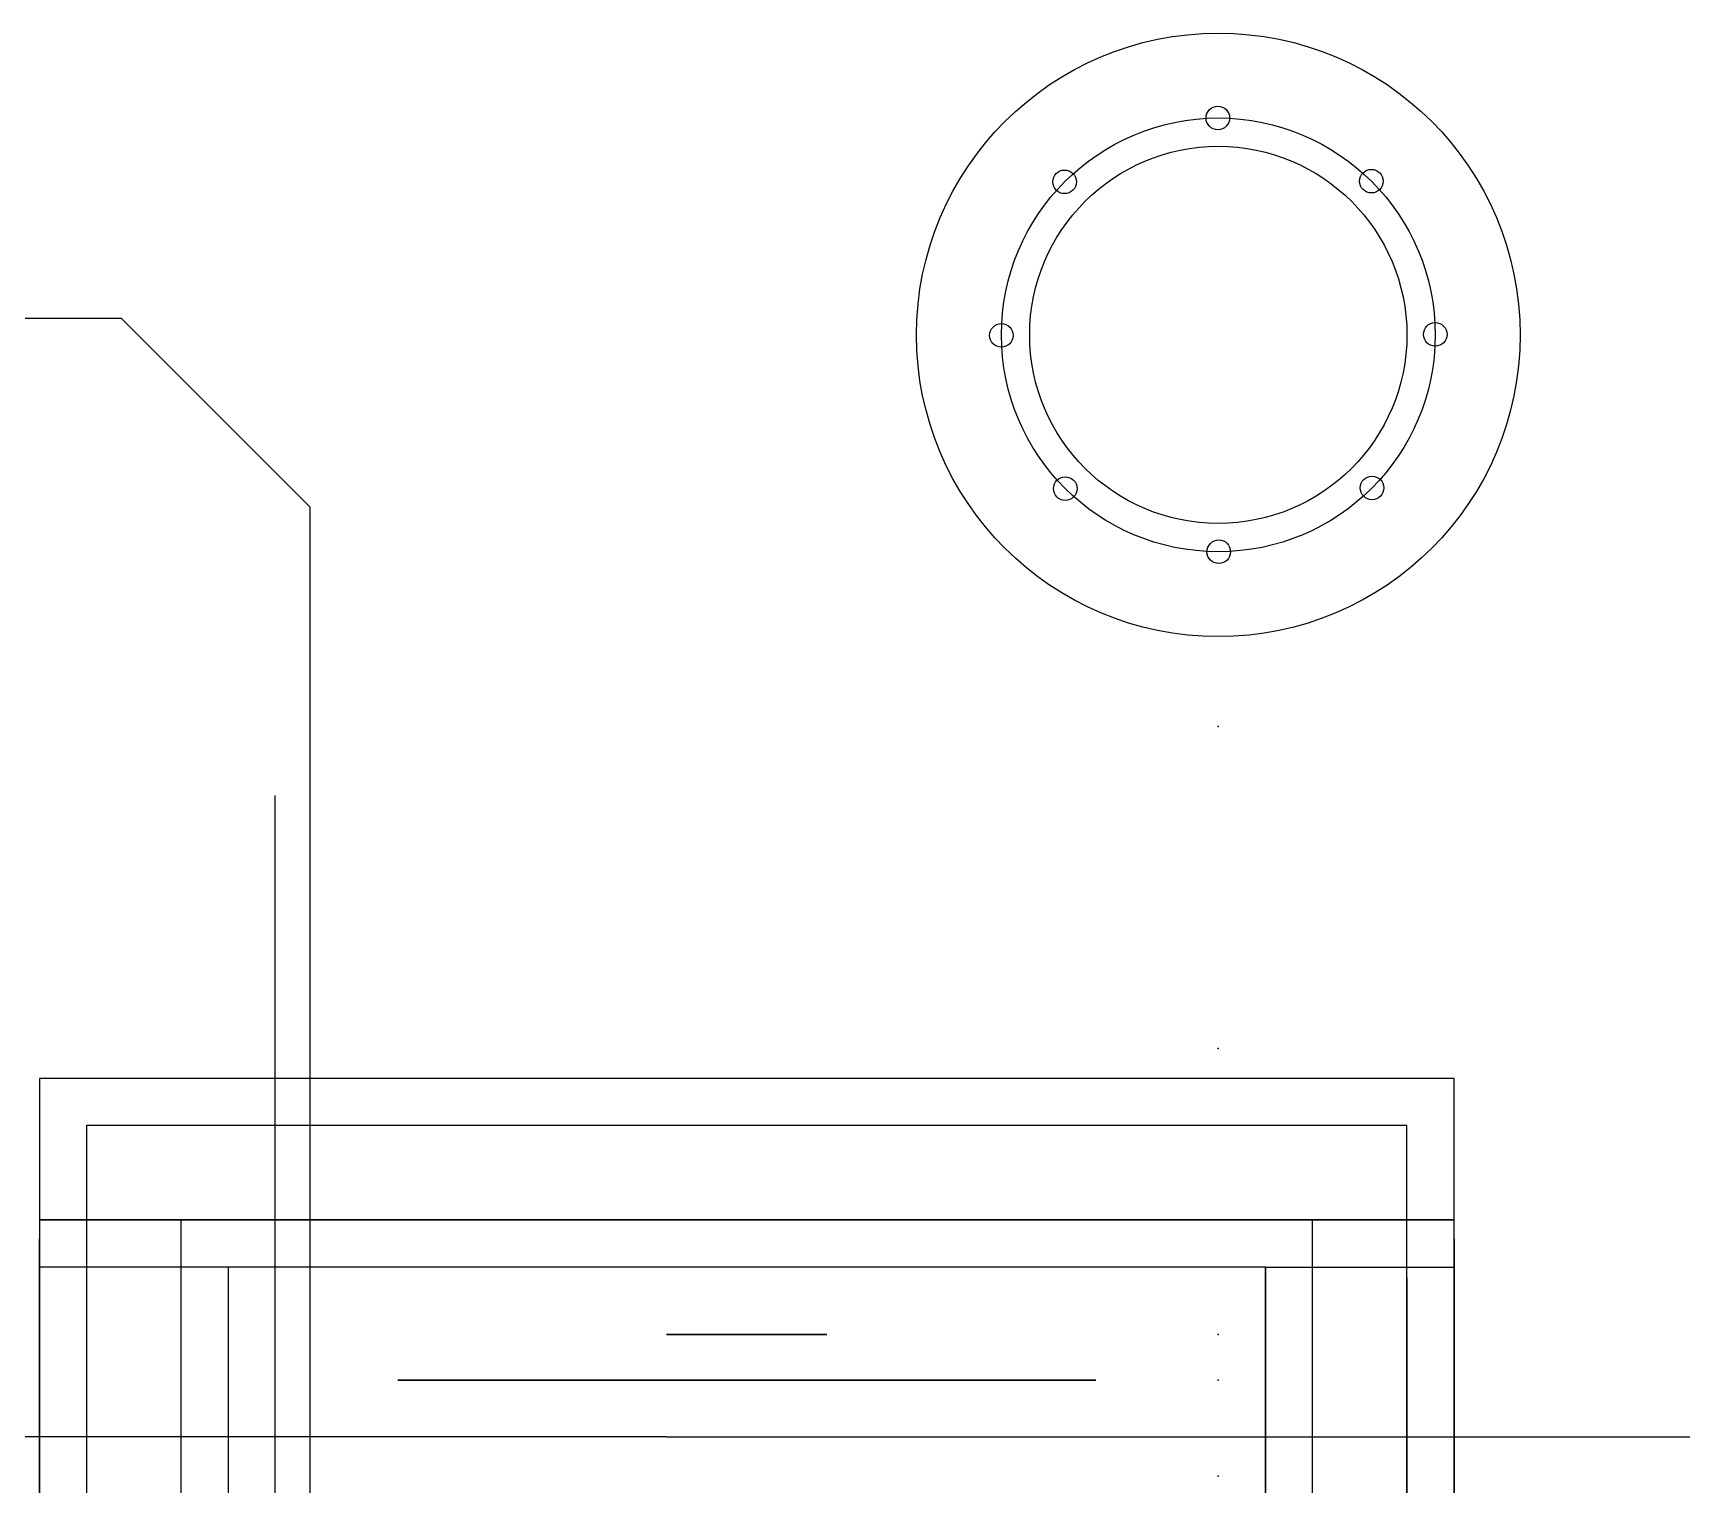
# Model space of a CAD drawing. Header units: millimetres. Extents: x -938 to 450, y -255 to 1556.
# Drawn here: x -125.7 to 50, y 28 to 182 of the extents above; entities that cross this region are included whole.
import ezdxf

# ---------------------------------------------------------------- set-up
doc = ezdxf.new("R2010")
doc.units = ezdxf.units.MM
doc.header["$MEASUREMENT"] = 0
for name, color, linetype in [('Treexalerator v20_axis 2 main', 7, 'Continuous'), ('Treexalerator v20_balance weight gl80', 7, 'Continuous'), ('Treexalerator v20_magnetic ring', 7, 'Continuous'), ('Treexalerator v20_Sketch20', 7, 'Continuous'), ('Treexalerator v20_Sketch21', 7, 'Continuous'), ('Treexalerator v20_Sketch23', 7, 'Continuous'), ('Treexalerator v20_Sketch24', 7, 'Continuous'), ('Treexalerator v20_Sketch28', 7, 'Continuous'), ('Treexalerator v20_Sketch6', 7, 'Continuous'), ('Treexalerator v20_Sketch65', 7, 'Continuous'), ('Treexalerator v20_Sketch70', 7, 'Continuous'), ('Treexalerator v20_Sketch75', 7, 'Continuous'), ('Treexalerator v20_Sketch76', 7, 'Continuous'), ('Treexalerator v20_Sketch77', 7, 'Continuous'), ('Treexalerator v20_Sketch78', 7, 'Continuous'), ('Treexalerator v20_Sketch79', 7, 'Continuous'), ('Treexalerator v20_Sketch8', 7, 'Continuous')]:
    doc.layers.add(name, color=color, linetype=linetype)

msp = doc.modelspace()

# ---------------------------------------------------------------- linework, layer by layer
at = {"layer": 'Treexalerator v20_axis 2 main'}
for p, q in [((-100, 4.14), (-100, 101.14)), ((25, 71.14), (-125, 71.14)), ((-125, 71.14), (-125, -171.3)), ((25, -171.3), (25, 71.14)), ((20, 66.14), (-120, 66.14)), ((-120, 66.14), (-120, -166.3)), ((20, -166.3), (20, 66.14)), ((-110, 56.14), (-125, 56.14)), ((-110, 56.14), (-110, -156.3)), ((10, 56.14), (-110, 56.14)), ((10, -156.3), (10, 56.14)), ((10, 56.14), (25, 56.14)), ((-105, 51.14), (-125, 51.14)), ((5, 51.14), (-105, 51.14)), ((-105, 51.14), (-105, -151.3)), ((-105, 51.14), (-105, -198.86)), ((5, -151.3), (5, 51.14)), ((5, 51.14), (5, -151.3)), ((5, 51.14), (25, 51.14)), ((-58.5, 33.14), (-200, 33.14)), ((-58.5, 33.14), (-41.5, 33.14)), ((-58.5, 33.14), (0, 33.14)), ((0, 33.14), (50, 33.14))]:
    msp.add_line(p, q, dxfattribs=at)
at = {"layer": 'Treexalerator v20_balance weight gl80'}
for p, q in [((25, 54.14, 20), (25, -154.3, -20)), ((25, 54.14, -20), (25, 54.14, 20)), ((25, 54.14, 20), (25, -154.3, 20)), ((25, -154.3, -20), (25, 54.14, -20))]:
    msp.add_line(p, q, dxfattribs=at)
at = {"layer": 'Treexalerator v20_magnetic ring'}
for p, q in [((25, 54.14, -20), (25, 54.14, 20)), ((25, -154.3, -20), (25, 54.14, -20)), ((25, 54.14, 20), (25, -154.3, 20)), ((25, -154.3, 20), (25, 54.14, -20))]:
    msp.add_line(p, q, dxfattribs=at)
at = {"layer": 'Treexalerator v20_Sketch20'}
for p, q in [((25, 56.14, -20), (-125, 56.14, -20)), ((-125, 56.14, -20), (-125, 56.14, 20)), ((-125, 56.14, 20), (25, 56.14, 20)), ((25, 56.14, 20), (-125, 56.14, 20)), ((-125, 56.14, 20), (-58, 56.14, 20)), ((-58, 56.14, -20), (-125, 56.14, -20)), ((-125, 56.14, -20), (25, 56.14, -20)), ((-125, 56.14, -20), (-125, 56.14, 20)), ((-125, 56.14, 20), (-125, 56.14, -20)), ((18, 56.14, 15), (-118, 56.14, 15)), ((-118, 56.14, 15), (-118, 56.14, -15)), ((-118, 56.14, -6.17), (-118, 56.14, 13)), ((-96.83, 56.14, 15), (-116, 56.14, 15)), ((-114.59, 56.14, -7.59), (-95.42, 56.14, 11.59)), ((-110.59, 56.14, -11.59), (-91.41, 56.14, 7.59)), ((-109.17, 56.14, -15), (-90, 56.14, -15)), ((-88, 56.14, 6.17), (-88, 56.14, -13)), ((-82.67, 56.14, -6.17), (-82.67, 56.14, 13)), ((-61.5, 56.14, 15), (-80.67, 56.14, 15)), ((-79.25, 56.14, -7.59), (-60.08, 56.14, 11.59)), ((-75.25, 56.14, -11.59), (-56.08, 56.14, 7.59)), ((-73.84, 56.14, -15), (-54.67, 56.14, -15)), ((-53, 56.14, 25), (-53, 56.14, 32)), ((-53, 56.14, -32), (-53, 56.14, -25)), ((-52.67, 56.14, 6.17), (-52.67, 56.14, -13)), ((-49, 56.14, -34), (-51, 56.14, -34)), ((-51, 56.14, 34), (-49, 56.14, 34)), ((-47.33, 56.14, -6.17), (-47.34, 56.14, 13)), ((-47, 56.14, -25), (-47, 56.14, -32)), ((-47, 56.14, 32), (-47, 56.14, 25)), ((-26.16, 56.14, 15), (-45.34, 56.14, 15)), ((-43.92, 56.14, -7.59), (-24.75, 56.14, 11.59)), ((25, 56.14, -20), (-42, 56.14, -20)), ((-42, 56.14, 20), (25, 56.14, 20)), ((-39.92, 56.14, -11.59), (-20.75, 56.14, 7.59)), ((-38.5, 56.14, -15), (-19.33, 56.14, -15)), ((-17.33, 56.14, 6.17), (-17.33, 56.14, -13)), ((-12, 56.14, -6.17), (-12, 56.14, 13)), ((9.17, 56.14, 15), (-10, 56.14, 15)), ((-8.59, 56.14, -7.59), (10.58, 56.14, 11.59)), ((-6.59, 56.14, -9.59), (12.59, 56.14, 9.59)), ((-4.59, 56.14, -11.59), (14.59, 56.14, 7.59)), ((-3.17, 56.14, -15), (16, 56.14, -15)), ((-3.17, 56.14, -15), (18, 56.14, -15)), ((18, 56.14, 6.17), (18, 56.14, -13)), ((25, 56.14, 20), (25, 56.14, -20)), ((25, 56.14, -20), (25, 56.14, 20)), ((25, 56.14, 20), (25, 56.14, -20))]:
    msp.add_line(p, q, dxfattribs=at)
at = {"layer": 'Treexalerator v20_Sketch20', "extrusion": (0, 1, 0)}
for centre, radius in [((50, 25, 56.14), 1.75), ((50, -25, 56.14), 1.75), ((50, 31.5, 56.14), 1.5), ((50, -31.5, 56.14), 1.5)]:
    msp.add_circle(centre, radius, dxfattribs=at)
for centre, radius, start, end in [((116, -6.17, 56.14), 2, 225, 360), ((116, 13, 56.14), 2, 359.992, 90), ((109.17, -13, 56.14), 2, 270, 45), ((96.83, 13, 56.14), 2, 90, 225), ((90, 6.17, 56.14), 2, 45, 180), ((90, -13, 56.14), 2, 180, 270.008), ((80.67, -6.17, 56.14), 2, 225, 360), ((80.67, 13, 56.14), 2, 359.992, 90), ((73.84, -13, 56.14), 2, 270, 45), ((61.5, 13, 56.14), 2, 90, 225), ((58, 25, 56.14), 5, 180, 270), ((58, -25, 56.14), 5, 90, 180), ((54.67, 6.17, 56.14), 2, 45, 180), ((54.67, -13, 56.14), 2, 180, 270.008), ((51, -32, 56.14), 2, 270, 360), ((51, 32, 56.14), 2, 0, 90), ((49, 32, 56.14), 2, 90, 180), ((49, -32, 56.14), 2, 180, 270), ((45.34, 13, 56.14), 2, 359.992, 90), ((45.33, -6.17, 56.14), 2, 225, 360), ((42, -25, 56.14), 5, 0, 90), ((42, 25, 56.14), 5, 270, 0), ((38.5, -13, 56.14), 2, 270, 45), ((26.16, 13, 56.14), 2, 90, 225), ((19.33, 6.17, 56.14), 2, 45, 180), ((19.33, -13, 56.14), 2, 180, 270.008), ((10, -6.17, 56.14), 2, 225, 360), ((10, 13, 56.14), 2, 359.992, 90), ((3.17, -13, 56.14), 2, 270, 45), ((-9.17, 13, 56.14), 2, 90, 225), ((-16, 6.17, 56.14), 2, 45, 180), ((-16, -13, 56.14), 2, 180, 270.008)]:
    msp.add_arc(centre, radius, start, end, dxfattribs=at)
at = {"layer": 'Treexalerator v20_Sketch20'}
for p in [(-100, 56.14), (0, 56.14), (18, 56.14, 11), (18, 56.14, -15)]:
    msp.add_point(p, dxfattribs=at)
at = {"layer": 'Treexalerator v20_Sketch21'}
for p, q in [((-125, 54.14, 20), (-125, 54.14, -20)), ((-125, 54.14, -20), (-125, -154.3, -20)), ((-125, -154.3, 20), (-125, 54.14, 20)), ((-125, 54.14), (-125, -154.3))]:
    msp.add_line(p, q, dxfattribs=at)
at = {"layer": 'Treexalerator v20_Sketch23'}
for p, q in [((23, 56.14, -20), (-123, 56.14, -20)), ((-123, 56.14, 20), (23, 56.14, 20)), ((-123, 56.14, -20), (-123, 56.14, 20)), ((-118, 56.14, 13), (-118, 56.14, -6.17)), ((-96.83, 56.14, 15), (-116, 56.14, 15)), ((-114.59, 56.14, -7.59), (-95.42, 56.14, 11.59)), ((-91.41, 56.14, 7.59), (-110.59, 56.14, -11.59)), ((-109.17, 56.14, -15), (-90, 56.14, -15)), ((-88, 56.14, -13), (-88, 56.14, 6.17)), ((-12, 56.14, 13), (-12, 56.14, -6.17)), ((9.17, 56.14, 15), (-10, 56.14, 15)), ((-8.59, 56.14, -7.59), (10.58, 56.14, 11.59)), ((14.59, 56.14, 7.59), (-4.59, 56.14, -11.59)), ((-3.17, 56.14, -15), (16, 56.14, -15)), ((18, 56.14, -13), (18, 56.14, 6.17)), ((23, 56.14, 20), (23, 56.14, -20))]:
    msp.add_line(p, q, dxfattribs=at)
at = {"layer": 'Treexalerator v20_Sketch23', "extrusion": (0, 1, 0)}
for radius in [23, 20, 8.5]:
    msp.add_circle((50, 0, 56.14), radius, dxfattribs=at)
for centre, start, end in [((116, -6.17, 56.14), 225, 360), ((116, 13, 56.14), 359.992, 90), ((109.17, -13, 56.14), 270, 45), ((96.83, 13, 56.14), 90, 225), ((90, 6.17, 56.14), 45, 180), ((90, -13, 56.14), 180, 270.008), ((10, -6.17, 56.14), 225, 360), ((10, 13, 56.14), 359.992, 90), ((3.17, -13, 56.14), 270, 45), ((-9.17, 13, 56.14), 90, 225), ((-16, 6.17, 56.14), 45, 180), ((-16, -13, 56.14), 180, 270.008)]:
    msp.add_arc(centre, 2, start, end, dxfattribs=at)
at = {"layer": 'Treexalerator v20_Sketch23'}
msp.add_point((0, 56.14), dxfattribs=at)
at = {"layer": 'Treexalerator v20_Sketch24'}
for q in [(-81.88, 39.14, -13.18), (-65.95, 39.14, -30.59), (-35.71, 39.14, -31.4), (-18.87, 39.14, -14.87)]:
    msp.add_line((-50, 39.14), q, dxfattribs=at)
at = {"layer": 'Treexalerator v20_Sketch24', "extrusion": (0, -1, 0)}
for centre, radius in [((-50, 0, -39.14), 37), ((-50, 0, -39.14), 34.5), ((-81.88, -13.18, -39.14), 2), ((-81.88, -13.18, -39.14), 1), ((-50, 0, -39.14), 23), ((-50, 0, -39.14), 23), ((-50, 0, -39.14), 20), ((-65.95, -30.59, -39.14), 2), ((-65.95, -30.59, -39.14), 1), ((-35.71, -31.4, -39.14), 2), ((-35.71, -31.4, -39.14), 1), ((-18.87, -14.87, -39.14), 2), ((-18.87, -14.87, -39.14), 1)]:
    msp.add_circle(centre, radius, dxfattribs=at)
at = {"layer": 'Treexalerator v20_Sketch24'}
msp.add_point((0, 39.14), dxfattribs=at)
at = {"layer": 'Treexalerator v20_Sketch28'}
msp.add_line((20, 50, 2.5), (20, -150, 2.5), dxfattribs=at)
at = {"layer": 'Treexalerator v20_Sketch6', "extrusion": (0, 1, 0)}
for radius in [8.5, 8.5, 7.5]:
    msp.add_circle((50, 0, 44), radius, dxfattribs=at)
at = {"layer": 'Treexalerator v20_Sketch6'}
msp.add_point((0, 44), dxfattribs=at)
at = {"layer": 'Treexalerator v20_Sketch65'}
msp.add_point((0, 74.32, 0), dxfattribs=at)
at = {"layer": 'Treexalerator v20_Sketch70'}
msp.add_point((0, 108.48, 108.48), dxfattribs=at)
at = {"layer": 'Treexalerator v20_Sketch75'}
for p, q in [((-423.73, 151.77, -3.53), (-116.33, 151.77, -3.53)), ((-116.33, 151.77, -3.53), (-96.33, 131.77, -3.53)), ((-96.33, 131.77, -3.53), (-96.33, -235.03, -3.53))]:
    msp.add_line(p, q, dxfattribs=at)
at = {"layer": 'Treexalerator v20_Sketch76'}
msp.add_point((0, 28.95, 0), dxfattribs=at)
at = {"layer": 'Treexalerator v20_Sketch77'}
msp.add_point((0, 28.95, 0), dxfattribs=at)
at = {"layer": 'Treexalerator v20_Sketch78'}
msp.add_point((0, 28.95, 0), dxfattribs=at)
at = {"layer": 'Treexalerator v20_Sketch79'}
msp.add_point((0, 28.95, 0), dxfattribs=at)
at = {"layer": 'Treexalerator v20_Sketch8'}
for centre, radius in [((0, 150), 32), ((-0.05, 173), 1.25), ((0, 150), 23), ((0, 150), 20), ((-16.3, 166.23), 1.25), ((16.23, 166.3), 1.25), ((-23, 149.95), 1.25), ((23, 150.05), 1.25), ((-16.23, 133.7), 1.25), ((16.3, 133.77), 1.25), ((0.05, 127), 1.25)]:
    msp.add_circle(centre, radius, dxfattribs=at)

doc.saveas('drawing.dxf')
